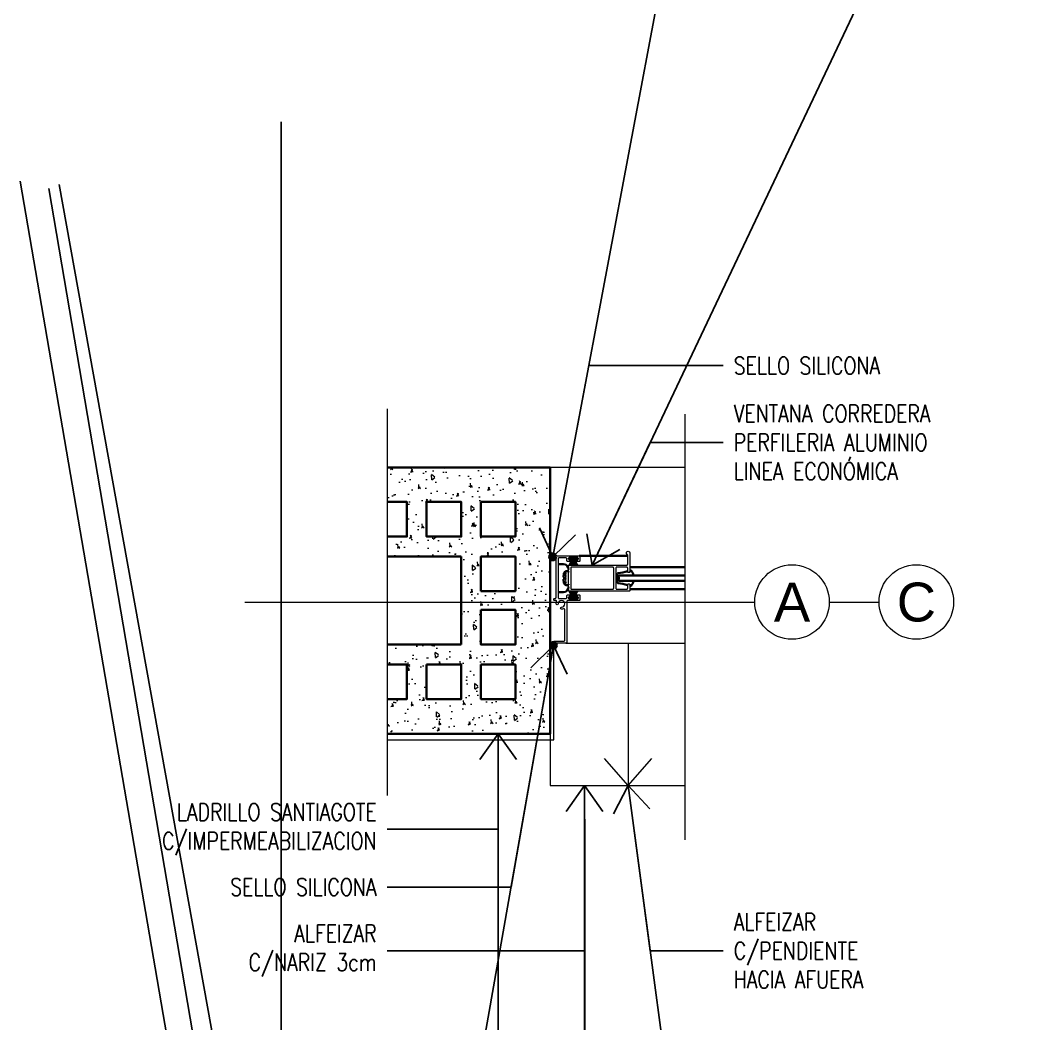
# Model space of a CAD drawing. Header units: metres. Extents: x 72 to 223, y -23 to 139.
# Drawn here: x 165.767 to 166.351, y 134.724 to 135.305 of the extents above; entities that cross this region are included whole.
import ezdxf
from ezdxf.enums import TextEntityAlignment as Align

# ---------------------------------------------------------------- set-up
doc = ezdxf.new("R2010")
doc.units = ezdxf.units.M
doc.header["$LTSCALE"] = 5
doc.header["$MEASUREMENT"] = 0
doc.linetypes.add('HIDDEN', pattern=[0.375, 0.25, -0.125])
doc.layers.get('0').update_dxf_attribs({"color": 30})
for name, color, linetype, lineweight in [('A-ANNO-NOTE', 7, 'Continuous', 35), ('A-ANNO-SYMB', 3, 'Continuous', 18), ('A-DETL-MBND', 3, 'Continuous', 18), ('A-DETL-PATT', 8, 'Continuous', 18), ('A-ELEV-MBE1', 7, 'Continuous', 35), ('A-FLOR-OVHD', 3, 'HIDDEN', 18), ('A-WALL-FULL', 7, 'Continuous', 35), ('A-WALL-FULL-EXTR', 7, 'Continuous', 35)]:
    doc.layers.add(name, color=color, linetype=linetype, lineweight=lineweight)
doc.styles.add('E-ARIAL', font='arial.ttf')
doc.styles.add('E-ROMANS', font='romans.shx', dxfattribs={"width": 0.8})
doc.dimstyles.new('E-0005_TICK_18', dxfattribs={"dimscale": 0.001, "dimtxt": 9, "dimasz": 9, "dimexe": 4.5, "dimexo": 3, "dimgap": 4.5, "dimtad": 0, "dimdec": 0, "dimlfac": 1000, "dimzin": 0, "dimdsep": 46, "dimtxsty": 'E-ROMANS', "dimblk": 'OBLIQUE', "dimcen": 4.5, "dimclrd": 256, "dimclre": 256, "dimclrt": 256, "dimadec": 0, "dimazin": 0, "dimtfac": 1, "dimtdec": 0, "dimtmove": 1, "dimatfit": 3, "dimldrblk": 'OPEN90', "dimfxl": 1, "dimtfill": 1, "dimtolj": 1, "dimtzin": 0, "dimarcsym": 0})

# ---------------------------------------------------------------- blocks, each defined once
blk = doc.blocks.new('_Oblique')
at = {"color": 0, "linetype": 'ByBlock', "lineweight": -2}
blk.add_line((-0.5, -0.5), (0.5, 0.5), dxfattribs=at)
blk = doc.blocks.new('TAG-EJE')
at = {"linetype": 'Continuous'}
blk.add_circle((0, 0), 0.383, dxfattribs=at)
at = {"style": 'E-ARIAL'}
blk.add_attdef('A', text='', height=0.4, dxfattribs=at).set_placement((0, 0), align=Align.MIDDLE_CENTER)

msp = doc.modelspace()

# ---------------------------------------------------------------- hatches: boundary and pattern name
at = {"layer": 'A-DETL-PATT'}
h = msp.add_hatch(dxfattribs=at)
h.set_pattern_fill('AR-CONC', color=256, scale=0.0001, angle=45, style=0)
h.set_pattern_definition([(95, (13.278778, 84.255917), (0.014009465, 0.011755338), [0.001905, -0.020955]), (40, (13.278778, 84.255917), (-0.016001789, 0.0110177007), [0.001524, -0.016764]), (145.451, (13.279946, 84.256896), (-0.0019922158, 0.0227730237), [0.001619, -0.017809]), (91.1842, (13.275186, 84.25951), (0.0221410243, 0.0161953413), [0.0028575, -0.0314325]), (141.6356, (13.277031, 84.260859), (-0.0007086144, 0.0342826432), [0.0024285, -0.0267135]), (36.184, (13.275186, 84.25951), (-0.000708557, 0.0342826385), [0.002286, -0.025146]), (66, (13.27788, 84.260407), (0.0179520551, 0.0034895268), [0.001905, -0.020955]), (11, (13.27788, 84.260407), (-0.0086539927, 0.0173941193), [0.001524, -0.016764]), (116.4514, (13.279376, 84.260698), (0.009298004, 0.0208836456), [0.001619, -0.017809]), (82.5, (13.2787784, 84.255917), (-0.0057605469, 0.00619734137), [0, -0.0165608, 0, -0.017018, 0, -0.0168275]), (52.5, (13.278778, 84.255917), (-0.00235897273, 0.01180870003), [0, -0.0097028, 0, -0.0161798, 0, -0.0064135]), (12.5, (13.274773, 84.2519116), (0.0099927863, 0.00918261956), [0, -0.00635, 0, -0.019812, 0, -0.026289]), (2.5, (13.272977, 84.250116), (0.0086763904, 0.0122722393), [0, -0.008255, 0, -0.0131572, 0, -0.018669])])
h.paths.add_polyline_path([(166.0734, 135.04622), (165.97923, 135.04622), (165.97923, 135.02622), (165.99066, 135.02622), (165.99066, 135.00622), (165.97923, 135.00622), (165.97923, 134.99467), (166.02203, 134.99467), (166.02203, 134.94376), (165.97923, 134.94376), (165.97923, 134.93222), (165.99066, 134.93222), (165.99066, 134.91222), (165.97923, 134.91222), (165.97923, 134.89222), (166.0734, 134.89222), (166.0734, 134.99323, -0.171911), (166.07295, 134.99449, -0.171911), (166.0734, 134.99574)])
h.paths.add_polyline_path([(166.02203, 135.02622), (166.02203, 135.00622), (166.00203, 135.00622), (166.00203, 135.02622)], flags=16)
h.paths.add_polyline_path([(166.0334, 135.02622), (166.0534, 135.02622), (166.0534, 135.00622), (166.0334, 135.00622)], flags=16)
h.paths.add_polyline_path([(166.0334, 134.99467), (166.0534, 134.99467), (166.0534, 134.97467), (166.0334, 134.97467)], flags=16)
h.paths.add_polyline_path([(166.0334, 134.96376), (166.0534, 134.96376), (166.0534, 134.94376), (166.0334, 134.94376)], flags=16)
h.paths.add_polyline_path([(166.02203, 134.93222), (166.02203, 134.91222), (166.00203, 134.91222), (166.00203, 134.93222)], flags=16)
h.paths.add_polyline_path([(166.0334, 134.93222), (166.0534, 134.93222), (166.0534, 134.91222), (166.0334, 134.91222)], flags=16)
h = msp.add_hatch(color=256, dxfattribs=at)
edge = h.paths.add_edge_path()
edge.add_arc((166.07495, 134.99449), 0.00199, 0, 360)
h = msp.add_hatch(color=256, dxfattribs=at)
edge = h.paths.add_edge_path()
edge.add_arc((166.07539, 134.94322), 0.00199, 0, 360)

# ---------------------------------------------------------------- linework, layer by layer
at = {"layer": 'A-ANNO-SYMB'}
msp.add_line((166.23493, 134.96834), (166.26378, 134.96834), dxfattribs=at)
msp.add_lwpolyline([(165.89692, 134.96834), (166.19185, 134.96834)], dxfattribs=at)
at = {"layer": 'A-DETL-MBND'}
msp.add_line((166.08263, 134.94454), (166.15145, 134.94454), dxfattribs=at)
for points in [[(166.15145, 135.04622), (166.0734, 135.04622)], [(166.0734, 134.89222), (166.0734, 134.86222), (166.15145, 134.86222)]]:
    msp.add_lwpolyline(points, dxfattribs=at)
for points in [[(166.08314, 134.94504, -0.414214), (166.08263, 134.94454), (166.07606, 134.94454, -0.414214), (166.07555, 134.94504), (166.07555, 134.94524, -0.414214), (166.07606, 134.94575), (166.08142, 134.94575, 0.414214), (166.08192, 134.94625), (166.08192, 134.96401, 0.533676), (166.08123, 134.96448, -0.095261), (166.08009, 134.96425, -1), (166.08007, 134.96546, 2.379796), (166.07818, 134.96735, -1), (166.07697, 134.96736, -0.095261), (166.0772, 134.96851, 0.533676), (166.07673, 134.9692), (166.07606, 134.9692, -0.414214), (166.07555, 134.96971), (166.07555, 134.96991, -0.414214), (166.07606, 134.97042), (166.07636, 134.97042, 0.414214), (166.07687, 134.97092), (166.07687, 134.99337, 0.414214), (166.07636, 134.99387), (166.07606, 134.99387, -0.414214), (166.07555, 134.99438), (166.07555, 134.99458, -0.414214), (166.07606, 134.99508), (166.09021, 134.99508, -0.414214), (166.09072, 134.99458), (166.09072, 134.99225, -0.414214), (166.09021, 134.99175), (166.0892, 134.99175, -0.414214), (166.0887, 134.99225), (166.0887, 134.99225, -0.414214), (166.0892, 134.99276), (166.0892, 134.99276, 0.414214), (166.08971, 134.99326), (166.08971, 134.99357, 0.414214), (166.0892, 134.99407), (166.08465, 134.99407, 0.414214), (166.08415, 134.99357), (166.08415, 134.99326, 0.414214), (166.08465, 134.99276), (166.08465, 134.99276, -0.414214), (166.08516, 134.99225), (166.08516, 134.99225, -0.414214), (166.08465, 134.99175), (166.08364, 134.99175, -0.414214), (166.08314, 134.99225), (166.08314, 134.99337, 0.414214), (166.08263, 134.99387), (166.07859, 134.99387, 0.414214), (166.07808, 134.99337), (166.07808, 134.97092, 0.414214), (166.07859, 134.97042), (166.08263, 134.97042, 0.414214), (166.08314, 134.97092), (166.08314, 134.97203, -0.414214), (166.08364, 134.97254), (166.08465, 134.97254, -0.414214), (166.08516, 134.97203), (166.08516, 134.97203, -0.414214), (166.08465, 134.97153), (166.08465, 134.97153, 0.414214), (166.08415, 134.97102), (166.08415, 134.97072, 0.414214), (166.08465, 134.97021), (166.0892, 134.97021, 0.414214), (166.08971, 134.97072), (166.08971, 134.97102, 0.414214), (166.0892, 134.97153), (166.0892, 134.97153, -0.414214), (166.0887, 134.97203), (166.0887, 134.97203, -0.414214), (166.0892, 134.97254), (166.09021, 134.97254, -0.414214), (166.09072, 134.97203), (166.09072, 134.96971, -0.414214), (166.09021, 134.9692), (166.08364, 134.9692, 0.414214), (166.08314, 134.9687)], [(166.11883, 134.98538, -0.414214), (166.11832, 134.98588), (166.11832, 134.98801, 0.414214), (166.11781, 134.98851), (166.11195, 134.98851, 0.414214), (166.11144, 134.98801), (166.11144, 134.97628, 0.414214), (166.11195, 134.97577), (166.11781, 134.97577, 0.414214), (166.11832, 134.97628), (166.11832, 134.9784, -0.414214), (166.11883, 134.97891), (166.11903, 134.97891, -0.414214), (166.11953, 134.9784), (166.11953, 134.97507, -0.414214), (166.11903, 134.97456), (166.08465, 134.97456, -0.414214), (166.08415, 134.97507), (166.08415, 134.98922, -0.414214), (166.08465, 134.98973), (166.11781, 134.98973, 0.414214), (166.11832, 134.99023), (166.11832, 134.99546, 0.278179), (166.11805, 134.99591, -1.770771), (166.11953, 134.9968), (166.11953, 134.98588, -0.414214), (166.11903, 134.98538)], [(166.10973, 134.97577, 0.414214), (166.11023, 134.97628), (166.11023, 134.98801, 0.414214), (166.10973, 134.98851), (166.08587, 134.98851, 0.414214), (166.08536, 134.98801), (166.08536, 134.97628, 0.414214), (166.08587, 134.97577)]]:
    msp.add_lwpolyline(points, format="xyb", close=True, dxfattribs=at)
at = {"layer": 'A-ELEV-MBE1'}
for p, q in [((166.11832, 134.99508), (166.09021, 134.99508)), ((166.08112, 134.99023), (166.07808, 134.99023)), ((166.15145, 134.98851), (166.11953, 134.98851)), ((166.08114, 134.98278), (166.08164, 134.98278)), ((166.08164, 134.98278), (166.08164, 134.98151)), ((166.08263, 134.98619), (166.08364, 134.98619)), ((166.11227, 134.9798), (166.11227, 134.98449)), ((166.08114, 134.98151), (166.08164, 134.98151)), ((166.08364, 134.9781), (166.08263, 134.9781)), ((166.07808, 134.97406), (166.08112, 134.97406)), ((166.15145, 134.97577), (166.11953, 134.97577))]:
    msp.add_line(p, q, dxfattribs=at)
for points in [[(166.08922, 134.99387), (166.08453, 134.99387, 0.414214), (166.08433, 134.99367), (166.08433, 134.99326, 0.414214), (166.08453, 134.99306), (166.08922, 134.99306, 0.414214), (166.08943, 134.99326), (166.08943, 134.99367, 0.414214)], [(166.08922, 134.97042), (166.08453, 134.97042, -0.414214), (166.08433, 134.97062), (166.08433, 134.97103, -0.414214), (166.08453, 134.97123), (166.08922, 134.97123, -0.414214), (166.08943, 134.97103), (166.08943, 134.97062, -0.414214)]]:
    msp.add_lwpolyline(points, format="xyb", close=True, dxfattribs=at)
for centre, radius, start, end in [((166.08112, 134.9872), 0.00303, 359.99996, 89.99996), ((166.08316, 134.99164), 0.00228, 303.41592, 38.39064), ((166.08213, 134.99164), 0.00343, 326.47754, 24.36183), ((166.08302, 134.9916), 0.00286, 319.48707, 30.49493), ((166.0808, 134.99196), 0.00527, 335.10754, 11.99297), ((166.07904, 134.99165), 0.0073, 344.83482, 10.76557), ((166.06438, 134.9919), 0.02222, 354.42977, 2.982), ((166.8018, 134.97233), 0.71516, 178.33911, 178.60459), ((166.10941, 134.99133), 0.0222, 175.52669, 184.08257), ((166.09475, 134.99148), 0.00729, 167.46205, 193.74018), ((166.09299, 134.99183), 0.00524, 166.49695, 202.8469), ((166.09212, 134.9916), 0.00419, 159.69774, 206.28016), ((166.09157, 134.99156), 0.00342, 154.08965, 212.12807), ((166.0906, 134.99164), 0.00228, 141.60929, 236.58401), ((166.09047, 134.98214), 0.00935, 161.07532, 176.12567), ((166.08263, 134.98518), 0.00101, 89.99996, 179.99996), ((166.08264, 134.985), 0.00105, 91.90478, 115.29638), ((166.08264, 134.98485), 0.00105, 91.70069, 115.0923), ((166.08265, 134.98469), 0.00105, 91.49661, 114.88822), ((166.08266, 134.98454), 0.00105, 91.29253, 114.68414), ((166.08267, 134.98438), 0.00105, 91.08845, 114.48006), ((166.08268, 134.98423), 0.00105, 90.88437, 114.27598), ((166.08269, 134.98407), 0.00105, 90.68029, 114.07189), ((166.08269, 134.98392), 0.00105, 90.4762, 113.86781), ((166.0827, 134.98377), 0.00105, 90.27212, 113.66373), ((166.0827, 134.98361), 0.00105, 90.06804, 113.45965), ((166.08271, 134.98346), 0.00105, 89.86396, 113.25557), ((166.08271, 134.9833), 0.00105, 89.65988, 113.05149), ((166.08272, 134.98315), 0.00105, 89.4558, 112.84741), ((166.08272, 134.98299), 0.00105, 89.25171, 112.64332), ((166.08272, 134.98284), 0.00105, 89.04763, 112.43924), ((166.08273, 134.98268), 0.00105, 88.84355, 112.23516), ((166.08273, 134.98253), 0.00105, 88.63947, 112.03108), ((166.08273, 134.98238), 0.00105, 88.43539, 111.827), ((166.08273, 134.98222), 0.00105, 88.23131, 111.62292), ((166.08273, 134.98207), 0.00105, 88.02722, 111.41883), ((166.08273, 134.98191), 0.00105, 87.82314, 111.21475), ((166.08273, 134.98176), 0.00105, 87.61906, 111.01067), ((166.08273, 134.9816), 0.00105, 87.41498, 110.80659), ((166.08272, 134.98145), 0.00105, 87.2109, 110.60251), ((166.08272, 134.98129), 0.00105, 87.00682, 110.39843), ((166.08272, 134.98114), 0.00105, 86.80273, 110.19434), ((166.08272, 134.98315), 0.00105, 249.80558, 273.19719), ((166.08364, 134.98568), 0.000505, 359.99996, 89.99996), ((166.11278, 134.98449), 0.000505, 95.65376, 179.99996), ((166.1099, 135.01115), 0.02631, 276.17346, 288.67244), ((166.11836, 134.9836), 0.00335, 1.02311, 67.59207), ((166.08112, 134.97709), 0.00303, 269.99996, 359.99996), ((166.09047, 134.98214), 0.00935, 183.87425, 198.92461), ((166.08263, 134.97911), 0.00101, 179.99996, 269.99996), ((166.08264, 134.97929), 0.00105, 244.70354, 268.09515), ((166.08264, 134.97944), 0.00105, 244.90762, 268.29923), ((166.08265, 134.9796), 0.00105, 245.11171, 268.50331), ((166.08266, 134.97975), 0.00105, 245.31579, 268.7074), ((166.08267, 134.9799), 0.00105, 245.51987, 268.91148), ((166.08268, 134.98006), 0.00105, 245.72395, 269.11556), ((166.08269, 134.98021), 0.00105, 245.92803, 269.31964), ((166.08269, 134.98037), 0.00105, 246.13211, 269.52372), ((166.0827, 134.98052), 0.00105, 246.33619, 269.7278), ((166.0827, 134.98068), 0.00105, 246.54028, 269.93189), ((166.08271, 134.98099), 0.00105, 246.94844, 270.34005), ((166.08271, 134.98083), 0.00105, 246.74436, 270.13597), ((166.08272, 134.98114), 0.00105, 247.15252, 270.54413), ((166.08272, 134.98145), 0.00105, 247.56068, 270.95229), ((166.08272, 134.98129), 0.00105, 247.3566, 270.74821), ((166.08273, 134.98176), 0.00105, 247.96885, 271.36046), ((166.08273, 134.9816), 0.00105, 247.76477, 271.15638), ((166.08273, 134.98207), 0.00105, 248.37701, 271.76862), ((166.08273, 134.98191), 0.00105, 248.17293, 271.56454), ((166.08272, 134.98284), 0.00105, 249.39742, 272.78903), ((166.08273, 134.98268), 0.00105, 249.19334, 272.58495), ((166.08273, 134.98253), 0.00105, 248.98926, 272.38087), ((166.08273, 134.98238), 0.00105, 248.78517, 272.17678), ((166.08273, 134.98222), 0.00105, 248.58109, 271.9727), ((166.08272, 134.98299), 0.00105, 249.6015, 272.99311), ((166.08364, 134.97861), 0.000505, 269.99996, 359.99996), ((166.11278, 134.9798), 0.000505, 179.99996, 264.34616), ((166.1099, 134.95314), 0.02631, 71.32749, 83.82647), ((166.11836, 134.98069), 0.00335, 292.40785, 358.97681), ((166.08316, 134.97264), 0.00228, 321.60929, 56.58401), ((166.08213, 134.97265), 0.00343, 335.63809, 33.52238), ((166.08302, 134.97268), 0.00286, 329.50499, 40.51286), ((166.0808, 134.97233), 0.00527, 348.00696, 24.89239), ((166.07904, 134.97263), 0.0073, 349.23435, 15.16511), ((166.06438, 134.97239), 0.02222, 357.01792, 5.57016), ((166.8018, 134.99196), 0.71516, 181.39534, 181.66081), ((166.10941, 134.97296), 0.0222, 175.91736, 184.47323), ((166.09475, 134.97281), 0.00729, 166.25975, 192.53788), ((166.09299, 134.97245), 0.00524, 157.15303, 193.50297), ((166.09212, 134.97269), 0.00419, 153.71976, 200.30219), ((166.09157, 134.97272), 0.00342, 147.87185, 205.91028), ((166.0906, 134.97264), 0.00228, 123.41592, 218.39064)]:
    msp.add_arc(centre, radius, start, end, dxfattribs=at)
at = {"layer": 'A-FLOR-OVHD'}
msp.add_line((165.97923, 134.88867), (166.07569, 134.88867), dxfattribs=at)
for points in [[(165.97923, 135.08011), (165.97923, 134.85656)], [(166.15145, 135.077), (166.15145, 134.83081)], [(166.07569, 134.88867), (166.07569, 134.94322)], [(166.11857, 134.94454), (166.11857, 134.86222)], [(166.11857, 134.86222), (166.10486, 134.87789)], [(166.11857, 134.86222), (166.13229, 134.87789)]]:
    msp.add_lwpolyline(points, dxfattribs=at)
at = {"layer": 'A-WALL-FULL'}
for p, q in [((165.97923, 135.04622), (166.0734, 135.04622)), ((166.02203, 134.99467), (166.02203, 134.94376)), ((166.02203, 134.94376), (165.97923, 134.94376)), ((166.0734, 134.89222), (165.97923, 134.89222))]:
    msp.add_line(p, q, dxfattribs=at)
for points in [[(166.0734, 135.04622), (166.0734, 134.89222)], [(165.97923, 135.02622), (165.99066, 135.02622), (165.99066, 135.00622), (165.97923, 135.00622)], [(166.00203, 135.02622), (166.02203, 135.02622), (166.02203, 135.00622), (166.00203, 135.00622), (166.00203, 135.02622)], [(166.0334, 135.02622), (166.0534, 135.02622), (166.0534, 135.00622), (166.0334, 135.00622), (166.0334, 135.02622)], [(166.02203, 134.99467), (165.97923, 134.99467)], [(166.0334, 134.97467), (166.0534, 134.97467), (166.0534, 134.99467), (166.0334, 134.99467), (166.0334, 134.97467)], [(166.0334, 134.96376), (166.0534, 134.96376), (166.0534, 134.94376), (166.0334, 134.94376), (166.0334, 134.96376)], [(165.97923, 134.93222), (165.99066, 134.93222), (165.99066, 134.91222), (165.97923, 134.91222)], [(166.00203, 134.93222), (166.02203, 134.93222), (166.02203, 134.91222), (166.00203, 134.91222), (166.00203, 134.93222)], [(166.0334, 134.93222), (166.0534, 134.93222), (166.0534, 134.91222), (166.0334, 134.91222), (166.0334, 134.93222)]]:
    msp.add_lwpolyline(points, dxfattribs=at)
at = {"layer": 'A-WALL-FULL-EXTR'}
msp.add_line((166.11323, 134.98265), (166.11323, 134.98164), dxfattribs=at)
for points in [[(166.11352, 134.98366), (166.15145, 134.98366)], [(166.15145, 134.98063), (166.11352, 134.98063)]]:
    msp.add_lwpolyline(points, dxfattribs=at)
for centre in [(166.07495, 134.99449), (166.07539, 134.94322)]:
    msp.add_circle(centre, 0.00199, dxfattribs=at)
for centre, start, end in [((166.11368, 134.98307), 105.37627, 223.00318), ((166.11368, 134.98122), 136.99675, 254.62366)]:
    msp.add_arc(centre, 0.000614, start, end, dxfattribs=at)

# ---------------------------------------------------------------- block references
at = {"layer": 'A-ANNO-SYMB', "xscale": 0.05625000000000568, "yscale": 0.05625000000000568, "zscale": 0.05625000000000568}
for p, values in [((166.21339, 134.96834), {'A': 'A'}), ((166.28532, 134.96834), {'A': 'C'})]:
    msp.add_blockref('TAG-EJE', p, dxfattribs=at).add_auto_attribs(values)

# ---------------------------------------------------------------- texts
at = {"layer": 'A-ANNO-NOTE', "char_height": 0.01, "style": 'E-ROMANS'}
for s, insert, attachment_point in [('SELLO SILICONA', (166.17969, 135.10511), 4), ('VENTANA CORREDERA\\PPERFILERIA ALUMINIO\\PLINEA ECONÓMICA', (166.17969, 135.06067), 4), ('LADRILLO SANTIAGOTE\\PC/IMPERMEABILIZACION', (165.9731, 134.83691), 6), ('SELLO SILICONA', (165.9731, 134.80353), 6), ('ALFEIZAR \\PC/PENDIENTE \\PHACIA AFUERA', (166.17969, 134.76671), 4), ('ALFEIZAR\\PC/NARIZ 3cm', (165.9731, 134.76671), 6)]:
    msp.add_mtext(s, dxfattribs=dict(at, insert=insert, attachment_point=attachment_point))

# ---------------------------------------------------------------- leaders
at = {"layer": 'A-ANNO-NOTE'}
for points in [[(166.07495, 134.99449), (166.09581, 135.10511), (166.17355, 135.10511)], [(166.0978, 134.98973), (166.13141, 135.06067), (166.17355, 135.06067)], [(165.9179, 134.24615), (165.9179, 134.30329), (165.89955, 134.30329)], [(165.93625, 134.22615), (165.9179, 134.33293), (165.89955, 134.33293)], [(165.96695, 134.22579), (165.94019, 134.3741), (165.89955, 134.3741)], [(165.95164, 134.2217), (165.92931, 134.35262), (165.89955, 134.35262)], [(166.3087, 134.21749), (166.33788, 134.26666), (166.34721, 134.26666)], [(166.26554, 134.22615), (166.32357, 134.29955), (166.34721, 134.29955)], [(166.24098, 134.21752), (166.32357, 134.32176), (166.34721, 134.32176)], [(166.07539, 134.94322), (166.05088, 134.80353), (165.97923, 134.80353)], [(166.2925, 134.14411), (166.32152, 134.18081), (166.34516, 134.18081)], [(166.0434, 134.89222), (166.0434, 134.83691), (165.97923, 134.83691)], [(166.09343, 134.86222), (166.09343, 134.76671), (165.97923, 134.76671)], [(166.11857, 134.86222), (166.13141, 134.76671), (166.17355, 134.76671)], [(166.09362, 133.8428), (166.09362, 133.92348), (166.11197, 133.92348)]]:
    msp.add_leader(points, dimstyle='E-0005_TICK_18', override={"dimscale": 0.01, "dimasz": 1.5, "dimtad": 0, "dimldrblk": 'Open90'}, dxfattribs=at)

doc.saveas('drawing.dxf')
